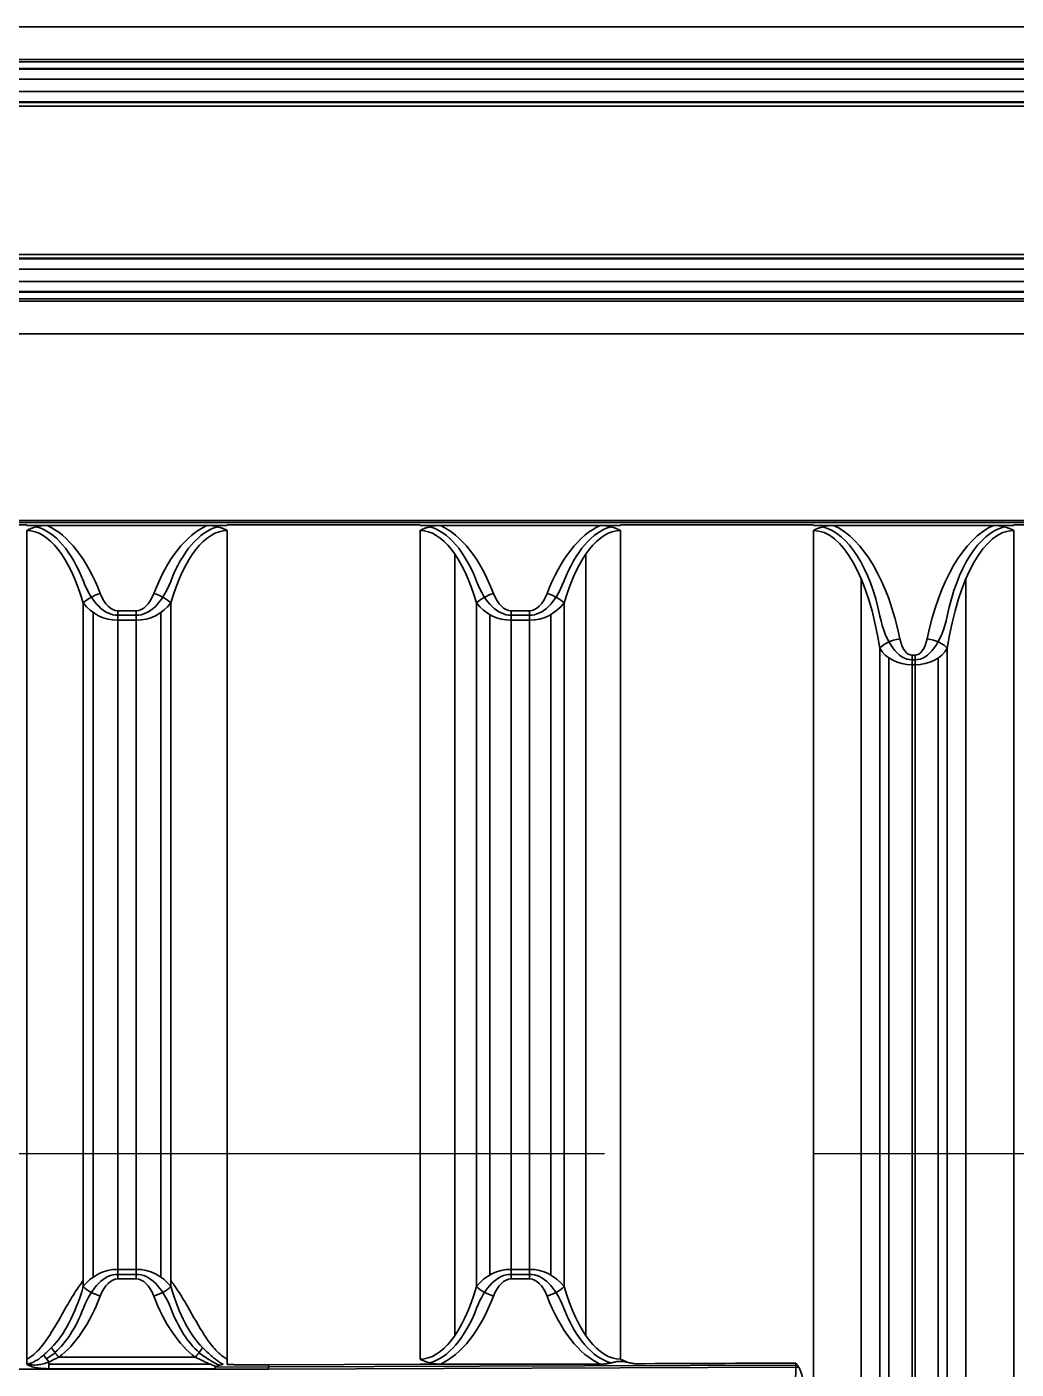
# Model space of a CAD drawing. Header units: millimetres. Extents: x -65 to 964, y 107 to 564.
# Drawn here: x 111.4 to 156.9, y 364.2 to 426 of the extents above; entities that cross this region are included whole.
import ezdxf

# ---------------------------------------------------------------- set-up
doc = ezdxf.new("R2010")
doc.units = ezdxf.units.MM
doc.linetypes.add('CENTER', pattern=[50.8, 31.75, -6.35, 6.35, -6.35])
doc.layers.add('1', color=7, linetype='Continuous', true_color=0xffffff)
doc.layers.add('10', color=7, linetype='Continuous', true_color=0xffffff)

msp = doc.modelspace()

# ---------------------------------------------------------------- linework, layer by layer
at = {"layer": '1', "color": 1, "linetype": 'CENTER', "ltscale": 1.52}
msp.add_line((-64.699, 374.131), (405.301, 374.131), dxfattribs=at)
at = {"layer": '10', "color": 7, "linetype": 'Continuous', "lineweight": 35}
for p, q in [((244.671, 425.971), (95.931, 425.971)), ((95.931, 424.461), (244.671, 424.461)), ((95.931, 424.354), (244.671, 424.354)), ((244.671, 424.058), (95.931, 424.058)), ((244.671, 424.025), (95.931, 424.025)), ((95.931, 423.557), (244.671, 423.557)), ((244.671, 422.995), (95.931, 422.995)), ((95.931, 422.518), (244.671, 422.518)), ((95.931, 422.493), (244.671, 422.493)), ((244.671, 422.319), (95.931, 422.319)), ((95.931, 415.494), (244.671, 415.494)), ((244.671, 415.32), (95.931, 415.32)), ((244.671, 415.295), (95.931, 415.295)), ((95.931, 414.818), (244.671, 414.818)), ((244.671, 414.256), (95.931, 414.256)), ((95.931, 413.788), (244.671, 413.788)), ((95.931, 413.755), (244.671, 413.755)), ((167.362, 413.459), (95.931, 413.459)), ((95.931, 413.351), (167.233, 413.351)), ((95.931, 411.842), (167.164, 411.842)), ((163.871, 403.258), (95.931, 403.258)), ((95.931, 403.162), (163.871, 403.162)), ((102.547, 403.064), (111.425, 403.064)), ((111.425, 403.029), (120.637, 403.029)), ((111.425, 403.027), (112.354, 403.027)), ((111.425, 402.797), (111.425, 364.429)), ((119.708, 403.027), (120.637, 403.027)), ((120.637, 403.064), (129.515, 403.064)), ((120.637, 364.424), (120.637, 402.797)), ((129.515, 403.029), (138.727, 403.029)), ((129.515, 403.027), (130.444, 403.027)), ((129.515, 402.797), (129.515, 364.666)), ((137.798, 403.027), (138.727, 403.027)), ((138.727, 403.064), (147.605, 403.064)), ((138.727, 364.666), (138.727, 402.797)), ((147.605, 403.029), (156.817, 403.029)), ((147.605, 403.027), (148.534, 403.027)), ((147.605, 402.797), (147.605, 321.924)), ((155.888, 403.027), (156.817, 403.027)), ((156.817, 403.064), (163.871, 403.064)), ((156.817, 321.924), (156.817, 402.797)), ((131.113, 365.761), (131.113, 401.701)), ((137.129, 401.701), (137.129, 365.761)), ((149.807, 321.924), (149.807, 400.562)), ((154.614, 400.562), (154.614, 321.924)), ((114.018, 368.002), (114.018, 399.461)), ((114.475, 399.023), (114.475, 368.439)), ((115.606, 399.104), (116.455, 399.104)), ((115.606, 398.665), (115.606, 399.104)), ((116.455, 398.665), (116.455, 399.104)), ((117.586, 368.439), (117.586, 399.023)), ((118.043, 399.461), (118.043, 368.002)), ((132.108, 368.002), (132.108, 399.461)), ((133.696, 399.104), (133.696, 398.665)), ((133.696, 399.104), (134.545, 399.104)), ((134.545, 399.104), (134.545, 398.665)), ((136.133, 399.461), (136.133, 368.002)), ((116.455, 398.896), (115.606, 398.896)), ((116.455, 398.665), (115.606, 398.665)), ((115.606, 398.665), (115.606, 368.798)), ((116.455, 368.798), (116.455, 398.665)), ((132.718, 368.536), (132.718, 398.927)), ((134.545, 398.896), (133.696, 398.896)), ((134.545, 398.665), (133.696, 398.665)), ((133.696, 398.665), (133.696, 368.798)), ((134.545, 368.798), (134.545, 398.665)), ((135.523, 398.927), (135.523, 368.536)), ((150.662, 324.856), (150.662, 397.378)), ((153.76, 397.378), (153.76, 324.856)), ((151.076, 325.457), (151.076, 396.93)), ((152.144, 397.053), (152.278, 397.053)), ((152.144, 397.053), (152.144, 396.615)), ((152.278, 396.846), (152.144, 396.846)), ((152.144, 396.615), (152.144, 325.879)), ((152.278, 396.615), (152.144, 396.615)), ((152.278, 397.053), (152.278, 396.615)), ((152.278, 325.879), (152.278, 396.615)), ((153.346, 396.93), (153.346, 325.457)), ((115.606, 368.798), (115.606, 368.359)), ((115.606, 368.798), (116.455, 368.798)), ((116.455, 368.798), (116.455, 368.359)), ((133.696, 368.359), (133.696, 368.798)), ((133.696, 368.798), (134.545, 368.798)), ((134.545, 368.359), (134.545, 368.798)), ((115.606, 368.567), (116.455, 368.567)), ((115.606, 368.359), (116.455, 368.359)), ((133.696, 368.567), (134.545, 368.567)), ((134.545, 368.359), (133.696, 368.359)), ((112.434, 364.535), (112.434, 364.226)), ((112.434, 364.434), (119.852, 364.434)), ((119.165, 364.758), (112.896, 364.758)), ((129.515, 364.429), (122.541, 364.404)), ((130.444, 364.435), (129.515, 364.435)), ((112.434, 364.226), (120.051, 364.226)), ((112.897, 364.226), (112.962, 364.205)), ((122.542, 364.306), (120.092, 364.297)), ((122.542, 364.21), (122.541, 364.404)), ((146.798, 364.395), (122.542, 364.306)), ((122.542, 364.21), (146.793, 364.298)), ((146.646, 355.714), (146.793, 364.298))]:
    msp.add_line(p, q, dxfattribs=at)
for centre, major_axis, ratio, start_param, end_param in [((111.425, 393.946), (0, 8.85), 0.37474, 5.385112, 6.283185), ((111.425, 396.228), (0, 6.8), 0.487733, 5.38361, 6.150892), ((111.425, 394.385), (0, 8.85), 0.487733, 5.385112, 6.066213), ((120.637, 394.385), (0, 8.85), 0.487733, 0.216972, 0.898073), ((120.637, 396.228), (0, 6.8), 0.487733, 0.132278, 0.900066), ((120.637, 393.946), (0, 8.85), 0.37474, 0, 0.898073), ((129.515, 393.946), (0, 8.85), 0.37474, 5.385112, 6.283185), ((129.515, 396.228), (0, 6.8), 0.487733, 5.38361, 6.150892), ((129.515, 394.385), (0, 8.85), 0.487733, 5.385112, 6.066213), ((138.727, 394.385), (0, 8.85), 0.487733, 0.216972, 0.898073), ((138.727, 396.228), (0, 6.8), 0.487733, 0.132278, 0.900066), ((138.727, 393.946), (0, 8.85), 0.37474, 0, 0.898073), ((147.605, 393.946), (0, 8.85), 0.37474, 5.110584, 6.283185), ((147.605, 396.228), (0, 6.8), 0.487733, 5.109004, 6.150892), ((147.605, 394.385), (0, 8.85), 0.487733, 5.110584, 6.066213), ((156.817, 394.385), (0, 8.85), 0.487733, 0.216972, 1.172601), ((156.817, 396.228), (0, 6.8), 0.487733, 0.132278, 1.174154), ((156.817, 393.946), (0, 8.85), 0.37474, 0, 1.172601), ((115.606, 403.058), (0, 4.162), 0.487733, 2.245974, 3.141593), ((116.455, 403.058), (0, 4.162), 0.487733, 3.141593, 4.036411), ((133.696, 403.058), (0, 4.162), 0.487733, 2.245974, 3.141593), ((134.545, 403.058), (0, 4.162), 0.487733, 3.141593, 4.036411), ((114.801, 399.461), (-0.932, -0.362), 0.413857, 4.55294, 5.529284), ((115.606, 401.215), (0, 2.112), 0.487733, 2.243519, 3.141593), ((116.455, 401.215), (0, 2.112), 0.487733, 3.141593, 4.039666), ((117.261, 399.461), (0.932, -0.362), 0.413857, 0.753901, 1.730245), ((132.891, 399.461), (0.932, 0.362), 0.413857, 1.411347, 2.387692), ((133.696, 401.215), (0, 2.112), 0.487733, 2.243519, 3.141593), ((134.545, 401.215), (0, 2.112), 0.487733, 3.141593, 4.039666), ((135.351, 399.461), (-0.932, 0.362), 0.413857, 3.895494, 4.871838), ((115.606, 400.777), (0, 2.112), 0.961259, 2.243519, 3.141593), ((116.455, 400.777), (0, 2.112), 0.961259, 3.141593, 4.039666), ((133.696, 400.777), (0, 2.112), 0.961259, 2.243519, 3.141593), ((134.545, 400.777), (0, 2.112), 0.961259, 3.141593, 4.039666), ((152.144, 400.143), (0, 3.297), 0.487733, 1.97225, 3.141593), ((152.278, 400.143), (0, 3.297), 0.487733, 3.141593, 4.310991), ((151.583, 397.378), (0.98, 0.201), 0.431102, 1.482575, 2.697389), ((152.144, 398.3), (0, 1.247), 0.487733, 1.968991, 3.141593), ((152.278, 398.3), (0, 1.247), 0.487733, 3.141593, 4.314194), ((152.838, 397.378), (-0.98, 0.201), 0.431102, 3.585797, 4.80061), ((152.144, 397.861), (-1.608, 0), 0.775239, 0.398195, 1.570796), ((152.278, 397.861), (-1.608, 0), 0.775239, 1.570796, 2.743398), ((115.606, 366.686), (0, 2.112), 0.961259, 0, 0.898073), ((116.455, 366.686), (0, 2.112), 0.961259, 5.385112, 6.283185), ((133.696, 366.686), (0, 2.112), 0.961259, 0, 0.898073), ((134.545, 366.686), (0, 2.112), 0.961259, 5.385112, 6.283185), ((115.606, 364.405), (0, 4.162), 0.487733, 0, 0.895619), ((115.606, 366.247), (0, 2.112), 0.487733, 0, 0.898073), ((116.455, 364.405), (0, 4.162), 0.487733, 5.388367, 6.283185), ((116.455, 366.247), (0, 2.112), 0.487733, 5.385112, 6.283185), ((133.696, 364.405), (0, 4.162), 0.487733, 0, 0.895619), ((133.696, 366.247), (0, 2.112), 0.487733, 0, 0.898073), ((134.545, 364.405), (0, 4.162), 0.487733, 5.388367, 6.283185), ((134.545, 366.247), (0, 2.112), 0.487733, 5.385112, 6.283185), ((111.425, 373.516), (0, 8.85), 0.37474, 3.489567, 4.039666), ((111.425, 373.078), (0, 8.85), 0.487733, 3.489567, 4.039666), ((114.801, 368.002), (-0.932, 0.362), 0.413857, 0.753901, 1.730245), ((117.261, 368.002), (0.932, 0.362), 0.413857, 4.55294, 5.529284), ((120.637, 373.078), (0, 8.85), 0.487733, 2.243519, 2.793618), ((120.637, 373.516), (0, 8.85), 0.37474, 2.243519, 2.793618), ((129.515, 373.516), (0, 8.85), 0.37474, 3.141593, 4.039666), ((129.515, 373.078), (0, 8.85), 0.487733, 3.358561, 4.039666), ((132.891, 368.002), (0.932, -0.362), 0.413857, 3.895494, 4.871838), ((135.351, 368.002), (-0.932, -0.362), 0.413857, 1.411347, 2.387692), ((138.727, 373.078), (0, 8.85), 0.487733, 2.243519, 2.924951), ((138.727, 373.516), (0, 8.85), 0.37474, 2.243519, 3.141593), ((111.425, 371.235), (0, 6.8), 0.487733, 3.541595, 4.041168), ((120.637, 371.235), (0, 6.8), 0.487733, 2.241527, 2.74159), ((129.515, 371.235), (0, 6.8), 0.487733, 3.273871, 4.041168), ((138.727, 371.235), (0, 6.8), 0.487733, 2.241527, 3.010389), ((112.896, 365.197), (-0.597, 0.802), 0.279466, 1.365871, 1.930242), ((119.165, 365.197), (0.597, 0.802), 0.279466, 4.352944, 4.917315), ((112.434, 364.862), (-0.571, 0.821), 0.193774, 1.436749, 1.842351), ((-431.857, 362.375), (626.441, 1.852), 0.001442, 0.429064, 0.456469), ((146.794, 364.201), (0.502, -0.009), 0.19303, 1.292921, 1.574829), ((146.752, 361.792), (-0.045, -2.603), 0.19303, 1.65974, 2.863718)]:
    msp.add_ellipse(centre, major_axis=major_axis, ratio=ratio, start_param=start_param, end_param=end_param, dxfattribs=at)
for points, degree, knots in [([(111.425, 402.797), (111.429, 402.799), (111.433, 402.801), (111.442, 402.806), (111.456, 402.813), (111.487, 402.83), (111.551, 402.861), (111.607, 402.884), (111.664, 402.906), (111.683, 402.913), (111.721, 402.927), (111.779, 402.946), (111.837, 402.962), (111.954, 402.99), (112.033, 403.004), (112.192, 403.023), (112.273, 403.027), (112.354, 403.027)], 3, [0, 0, 0, 0, 0.015625, 0.015625, 0.03125, 0.0625, 0.125, 0.25, 0.25, 0.3125, 0.3125, 0.375, 0.5, 0.5, 0.75, 0.75, 1, 1, 1, 1]), ([(119.708, 403.027), (119.789, 403.027), (119.869, 403.023), (120.028, 403.004), (120.107, 402.99), (120.224, 402.962), (120.282, 402.946), (120.34, 402.927), (120.378, 402.913), (120.397, 402.906), (120.454, 402.884), (120.51, 402.861), (120.574, 402.83), (120.606, 402.813), (120.619, 402.806), (120.628, 402.801), (120.632, 402.799), (120.637, 402.797)], 3, [0, 0, 0, 0, 0.25, 0.25, 0.5, 0.5, 0.625, 0.6875, 0.6875, 0.75, 0.75, 0.875, 0.9375, 0.96875, 0.984375, 0.984375, 1, 1, 1, 1]), ([(129.515, 402.797), (129.519, 402.799), (129.523, 402.801), (129.532, 402.806), (129.546, 402.813), (129.577, 402.83), (129.641, 402.861), (129.697, 402.884), (129.754, 402.906), (129.773, 402.913), (129.811, 402.927), (129.869, 402.946), (129.927, 402.962), (130.044, 402.99), (130.123, 403.004), (130.282, 403.023), (130.363, 403.027), (130.444, 403.027)], 3, [0, 0, 0, 0, 0.015625, 0.015625, 0.03125, 0.0625, 0.125, 0.25, 0.25, 0.3125, 0.3125, 0.375, 0.5, 0.5, 0.75, 0.75, 1, 1, 1, 1]), ([(137.798, 403.027), (137.879, 403.027), (137.959, 403.023), (138.118, 403.004), (138.197, 402.99), (138.314, 402.962), (138.372, 402.946), (138.43, 402.927), (138.468, 402.913), (138.487, 402.906), (138.544, 402.884), (138.6, 402.861), (138.664, 402.83), (138.696, 402.813), (138.709, 402.806), (138.718, 402.801), (138.722, 402.799), (138.727, 402.797)], 3, [0, 0, 0, 0, 0.25, 0.25, 0.5, 0.5, 0.625, 0.6875, 0.6875, 0.75, 0.75, 0.875, 0.9375, 0.96875, 0.984375, 0.984375, 1, 1, 1, 1]), ([(147.605, 402.797), (147.609, 402.799), (147.613, 402.801), (147.622, 402.806), (147.636, 402.813), (147.667, 402.83), (147.731, 402.861), (147.787, 402.884), (147.844, 402.906), (147.863, 402.913), (147.901, 402.927), (147.959, 402.946), (148.017, 402.962), (148.134, 402.99), (148.213, 403.004), (148.372, 403.023), (148.453, 403.027), (148.534, 403.027)], 3, [0, 0, 0, 0, 0.015625, 0.015625, 0.03125, 0.0625, 0.125, 0.25, 0.25, 0.3125, 0.3125, 0.375, 0.5, 0.5, 0.75, 0.75, 1, 1, 1, 1]), ([(155.888, 403.027), (155.969, 403.027), (156.049, 403.023), (156.208, 403.004), (156.287, 402.99), (156.404, 402.962), (156.462, 402.946), (156.52, 402.927), (156.558, 402.913), (156.577, 402.906), (156.634, 402.884), (156.69, 402.861), (156.754, 402.83), (156.786, 402.813), (156.799, 402.806), (156.808, 402.801), (156.812, 402.799), (156.817, 402.797)], 3, [0, 0, 0, 0, 0.25, 0.25, 0.5, 0.5, 0.625, 0.6875, 0.6875, 0.75, 0.75, 0.875, 0.9375, 0.96875, 0.984375, 0.984375, 1, 1, 1, 1]), ([(114.018, 368.282), (113.887, 368.113), (113.766, 367.936), (113.512, 367.541), (113.381, 367.321), (112.997, 366.657), (112.753, 366.206), (112.338, 365.561), (112.191, 365.352), (111.934, 365.061), (111.842, 364.968), (111.645, 364.803), (111.537, 364.729), (111.425, 364.666)], 3, [0, 0, 0, 0, 0.143805, 0.143805, 0.315044, 0.315044, 0.657522, 0.657522, 0.828761, 0.828761, 0.914381, 0.914381, 1, 1, 1, 1]), ([(120.637, 364.666), (120.526, 364.728), (120.42, 364.801), (120.225, 364.964), (120.134, 365.054), (119.879, 365.34), (119.733, 365.547), (119.322, 366.184), (119.08, 366.629), (118.7, 367.286), (118.572, 367.504), (118.313, 367.911), (118.184, 368.101), (118.043, 368.282)], 3, [0, 0, 0, 0, 0.084563, 0.084563, 0.169126, 0.169126, 0.338253, 0.338253, 0.676506, 0.676506, 0.845632, 0.845632, 1, 1, 1, 1]), ([(112.555, 365.197), (112.497, 365.141), (112.439, 365.085), (112.321, 364.973), (112.261, 364.917), (112.2, 364.862)], 3, [0, 0, 0, 0, 0.5, 0.5, 1, 1, 1, 1]), ([(120.454, 364.435), (120.43, 364.444), (120.406, 364.455), (120.36, 364.478), (120.338, 364.49), (120.272, 364.53), (120.229, 364.559), (120.146, 364.62), (120.106, 364.652), (120.026, 364.717), (119.987, 364.75), (119.872, 364.85), (119.798, 364.919), (119.65, 365.057), (119.578, 365.127), (119.506, 365.197)], 3, [0, 0, 0, 0, 0.0625, 0.0625, 0.125, 0.125, 0.25, 0.25, 0.375, 0.375, 0.5, 0.5, 0.75, 0.75, 1, 1, 1, 1]), ([(112.2, 364.862), (112.145, 364.812), (112.088, 364.765), (111.998, 364.698), (111.968, 364.677), (111.905, 364.635), (111.874, 364.615), (111.809, 364.577), (111.776, 364.559), (111.709, 364.525), (111.676, 364.509), (111.624, 364.487), (111.606, 364.48), (111.571, 364.467), (111.553, 364.46), (111.516, 364.45), (111.498, 364.446), (111.46, 364.44), (111.441, 364.439), (111.422, 364.439)], 3, [0, 0, 0, 0, 0.25, 0.25, 0.375, 0.375, 0.5, 0.5, 0.625, 0.625, 0.75, 0.75, 0.8125, 0.8125, 0.875, 0.875, 0.9375, 0.9375, 1, 1, 1, 1]), ([(112.434, 364.535), (112.355, 364.503), (112.274, 364.475), (112.15, 364.442), (112.109, 364.432), (112.025, 364.415), (111.982, 364.408), (111.896, 364.399), (111.853, 364.396), (111.767, 364.394), (111.723, 364.395), (111.658, 364.402), (111.637, 364.405), (111.594, 364.411), (111.573, 364.416), (111.541, 364.422), (111.53, 364.424), (111.509, 364.427), (111.498, 364.428), (111.466, 364.432), (111.444, 364.432), (111.422, 364.432)], 3, [0, 0, 0, 0, 0.25, 0.25, 0.375, 0.375, 0.5, 0.5, 0.625, 0.625, 0.75, 0.75, 0.8125, 0.8125, 0.875, 0.875, 0.90625, 0.90625, 0.9375, 0.9375, 1, 1, 1, 1]), ([(112.896, 364.758), (112.82, 364.721), (112.744, 364.683), (112.59, 364.608), (112.512, 364.571), (112.434, 364.535)], 3, [0, 0, 0, 0, 0.5, 0.5, 1, 1, 1, 1]), ([(120.112, 364.332), (120.07, 364.346), (120.029, 364.362), (119.948, 364.394), (119.908, 364.411), (119.788, 364.462), (119.709, 364.497), (119.552, 364.57), (119.474, 364.607), (119.319, 364.682), (119.242, 364.72), (119.165, 364.758)], 3, [0, 0, 0, 0, 0.125, 0.125, 0.25, 0.25, 0.5, 0.5, 0.75, 0.75, 1, 1, 1, 1]), ([(119.332, 364.955), (119.49, 364.848), (119.654, 364.738), (119.951, 364.553), (120.082, 364.474), (120.241, 364.401), (120.262, 364.392), (120.282, 364.383)], 3, [0, 0, 0, 0, 0.536005, 0.536005, 0.940882, 0.940882, 1, 1, 1, 1]), ([(120.638, 364.426), (120.999, 364.408), (121.17, 364.403), (121.368, 364.398), (121.711, 364.4), (121.811, 364.401), (121.921, 364.401)], 2, [0, 0, 0, 0.417002, 0.417002, 0.834003, 0.834003, 1, 1, 1]), ([(130.444, 364.435), (130.363, 364.435), (130.282, 364.44), (130.123, 364.458), (130.044, 364.472), (129.927, 364.501), (129.869, 364.517), (129.811, 364.536), (129.773, 364.549), (129.754, 364.556), (129.697, 364.578), (129.641, 364.602), (129.577, 364.633), (129.546, 364.649), (129.532, 364.657), (129.523, 364.661), (129.519, 364.664), (129.515, 364.666)], 3, [0, 0, 0, 0, 0.25, 0.25, 0.5, 0.5, 0.625, 0.6875, 0.6875, 0.75, 0.75, 0.875, 0.9375, 0.96875, 0.984375, 0.984375, 1, 1, 1, 1]), ([(129.515, 364.435), (129.648, 364.435), (129.781, 364.435), (130.003, 364.435), (130.091, 364.435), (130.267, 364.435), (130.356, 364.435), (130.444, 364.435)], 3, [0, 0, 0, 0, 0.430506, 0.430506, 0.715253, 0.715253, 1, 1, 1, 1]), ([(139.304, 364.465), (139.274, 364.47), (139.243, 364.476), (139.182, 364.489), (139.152, 364.496), (139.091, 364.51), (139.06, 364.517), (138.999, 364.53), (138.969, 364.537), (138.908, 364.549), (138.877, 364.554), (138.815, 364.561), (138.784, 364.564), (138.722, 364.565), (138.691, 364.565), (138.629, 364.56), (138.597, 364.556), (138.534, 364.546), (138.502, 364.54), (138.439, 364.527), (138.407, 364.519), (138.344, 364.505), (138.313, 364.498), (138.249, 364.484), (138.217, 364.478), (138.122, 364.46), (138.058, 364.45), (137.929, 364.438), (137.864, 364.435), (137.799, 364.435)], 3, [0, 0, 0, 0, 0.0625, 0.0625, 0.125, 0.125, 0.1875, 0.1875, 0.25, 0.25, 0.3125, 0.3125, 0.375, 0.375, 0.4375, 0.4375, 0.5, 0.5, 0.5625, 0.5625, 0.625, 0.625, 0.6875, 0.6875, 0.75, 0.75, 0.875, 0.875, 1, 1, 1, 1]), ([(138.727, 364.666), (138.73, 364.665), (138.732, 364.663), (138.738, 364.66), (138.741, 364.659), (138.749, 364.654), (138.767, 364.645), (138.807, 364.624), (138.888, 364.586), (138.96, 364.558), (139.104, 364.508), (139.203, 364.483), (139.304, 364.465)], 3, [0, 0, 0, 0, 0.015625, 0.015625, 0.03125, 0.03125, 0.0625, 0.125, 0.25, 0.5, 0.5, 1, 1, 1, 1]), ([(146.793, 364.298), (146.793, 364.302), (146.794, 364.311), (146.794, 364.326), (146.795, 364.345), (146.796, 364.367), (146.798, 364.392), (146.799, 364.418), (146.8, 364.443), (146.801, 364.465), (146.801, 364.479), (146.801, 364.485)], 3, [0, 0, 0, 0, 0.063512, 0.145266, 0.245264, 0.363509, 0.500002, 0.646426, 0.778554, 0.896404, 1, 1, 1, 1]), ([(146.801, 364.485), (146.801, 364.485), (146.801, 364.485), (146.809, 364.474), (146.844, 364.424), (146.888, 364.36), (146.918, 364.315), (146.933, 364.292)], 3, [0, 0, 0, 0, 0.000001, 0.000001, 0.333334, 0.666667, 1, 1, 1, 1]), ([(111.423, 364.406), (111.428, 364.406), (111.434, 364.405), (111.444, 364.403), (111.45, 364.401), (111.465, 364.396), (111.475, 364.391), (111.494, 364.382), (111.504, 364.378), (111.524, 364.369), (111.534, 364.364), (111.584, 364.343), (111.624, 364.329), (111.707, 364.304), (111.748, 364.293), (111.833, 364.275), (111.875, 364.267), (111.961, 364.254), (112.003, 364.249), (112.089, 364.24), (112.132, 364.236), (112.262, 364.228), (112.348, 364.226), (112.434, 364.226)], 3, [0, 0, 0, 0, 0.015625, 0.015625, 0.03125, 0.03125, 0.0625, 0.0625, 0.09375, 0.09375, 0.125, 0.125, 0.25, 0.25, 0.375, 0.375, 0.5, 0.5, 0.625, 0.625, 0.75, 0.75, 1, 1, 1, 1]), ([(121.921, 364.401), (122.019, 364.402), (122.124, 364.402), (122.386, 364.403), (122.541, 364.407)], 2, [0, 0, 0, 0.319387, 0.319387, 1, 1, 1])]:
    msp.add_open_spline(points, degree=degree, knots=knots, dxfattribs=at)
for points, degree in [([(112.73, 364.955), (112.597, 364.865), (112.462, 364.775), (112.322, 364.685)], 3), ([(120.454, 364.435), (120.34, 364.4), (120.226, 364.366), (120.112, 364.332)], 3), ([(139.374, 364.454), (139.351, 364.457), (139.328, 364.461), (139.304, 364.465)], 3), ([(139.304, 364.465), (139.328, 364.461), (139.351, 364.458), (139.374, 364.454)], 3), ([(146.801, 364.485), (144.325, 364.475), (141.85, 364.465), (139.374, 364.454)], 3), ([(109.622, 364.205), (113.098, 364.205), (116.575, 364.205), (120.051, 364.205)], 3), ([(120.113, 364.332), (120.092, 364.296), (120.071, 364.261), (120.051, 364.226)], 3), ([(122.542, 364.21), (120.051, 364.205)], 1)]:
    msp.add_open_spline(points, degree=degree, dxfattribs=at)

doc.saveas('drawing.dxf')
